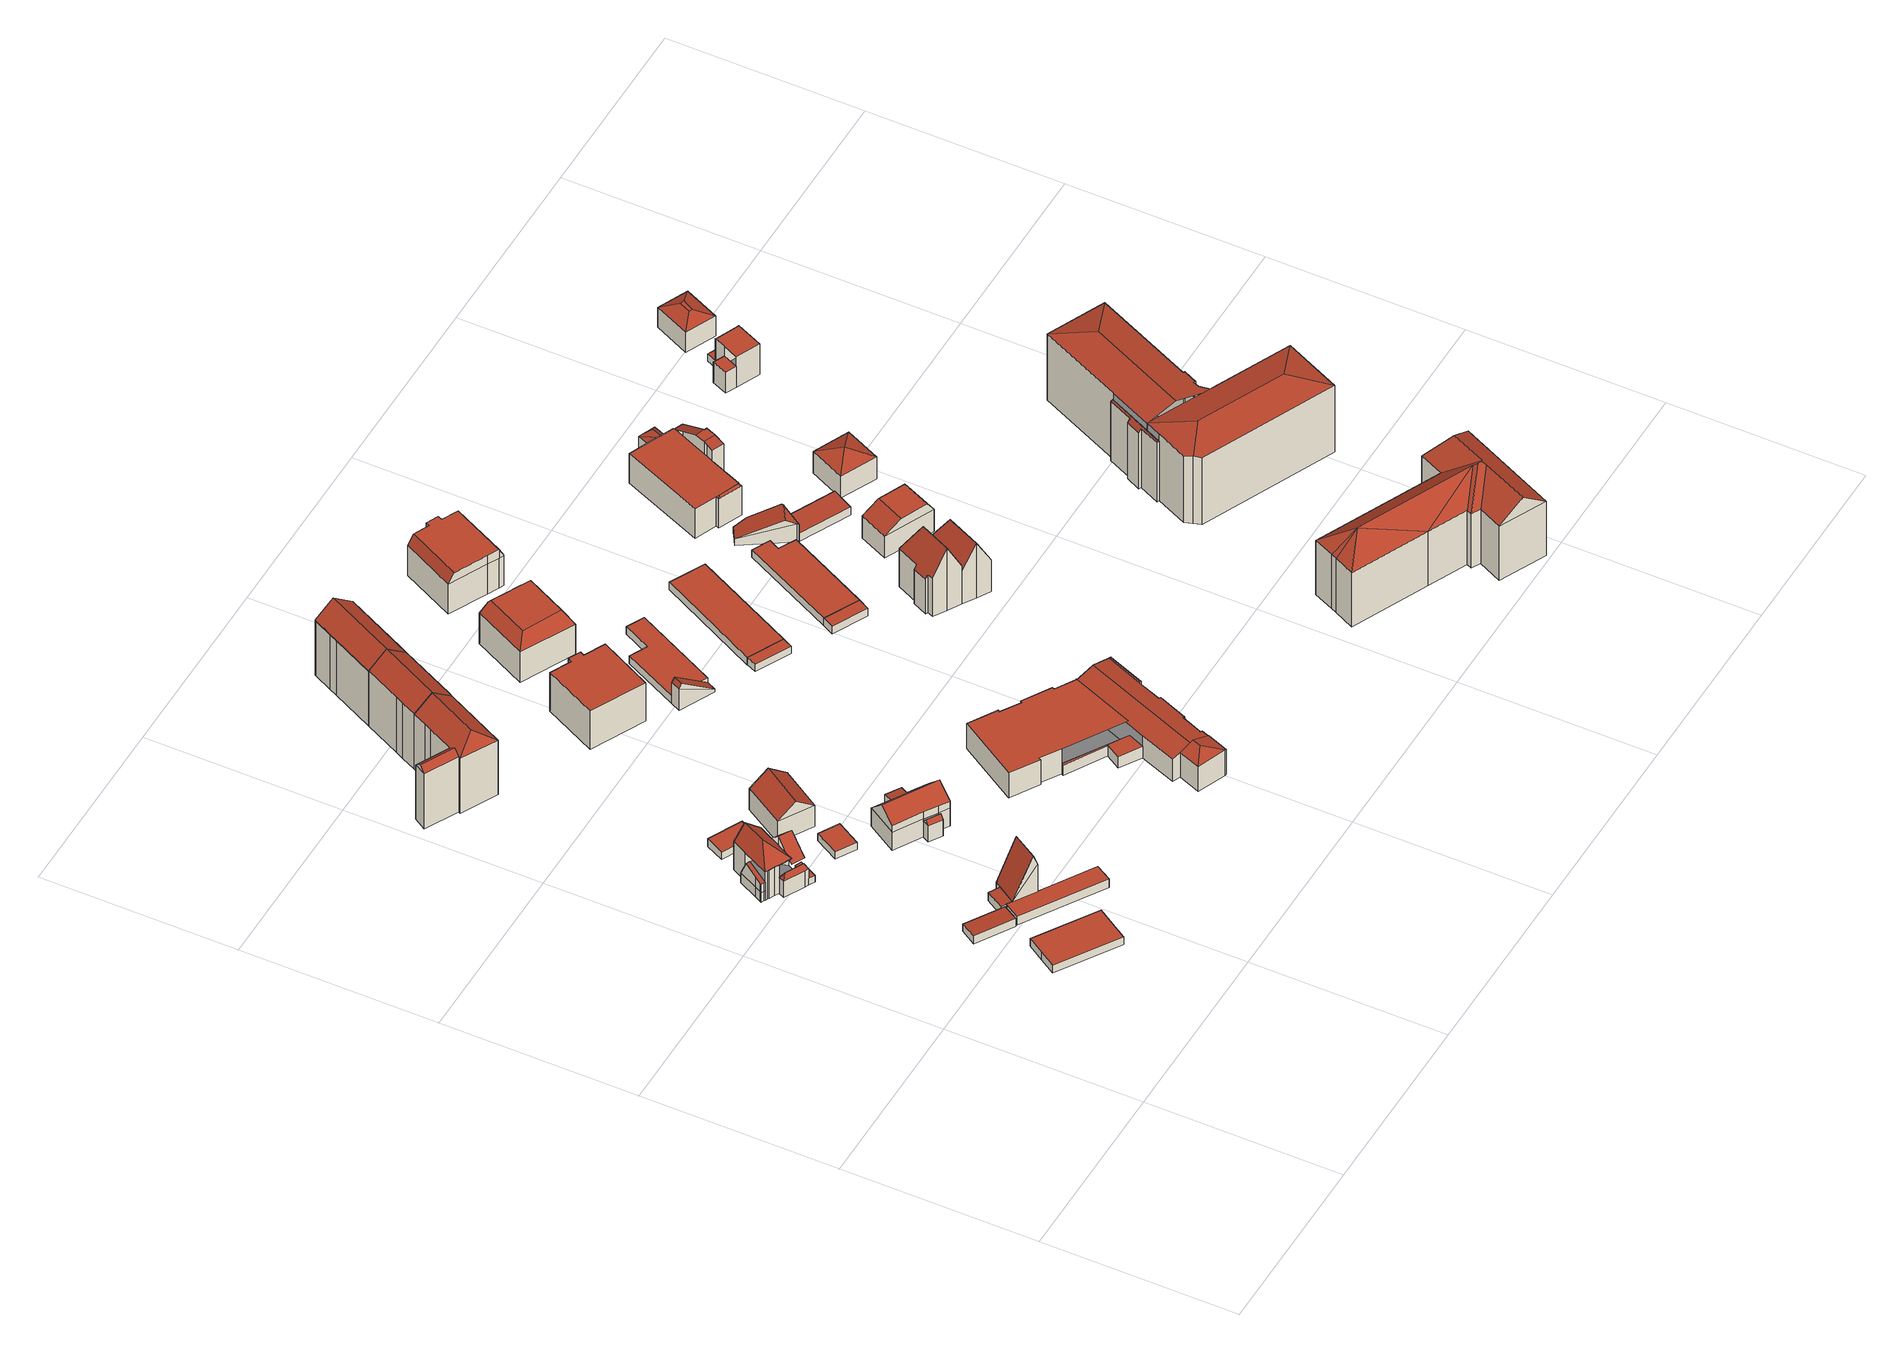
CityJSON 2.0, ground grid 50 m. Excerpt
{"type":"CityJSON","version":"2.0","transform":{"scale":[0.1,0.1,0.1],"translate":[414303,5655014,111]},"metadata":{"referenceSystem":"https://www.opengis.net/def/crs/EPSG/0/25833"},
"CityObjects":{
"building1":{"type":"Building","attributes":{"Dachtyp_tdc":"tdcPolyFlatRoof","Gemeindeschluessel":14612000,"Dachneigung":0,"QualitaetDacherkennung":93,"Geometrietyp2DReferenz":"3000","measuredHeight":2.29,"function":"31001_2463","roofType":"1000"},"geometry":[{"type":"Solid","lod":"2","boundaries":[[[[0,1,2,3]],[[1,4,5,2]],[[4,6,7,5]],[[6,8,9,7]],[[8,10,11,9]],[[10,0,3,11]],[[10,8,6,4,1,0]],[[3,2,5,7,9,11]]]],"semantics":{"surfaces":[{"type":"WallSurface"},{"type":"RoofSurface"},{"type":"GroundSurface"}],"values":[[0,0,0,0,0,0,1,2]]}}]},
"building2":{"type":"Building","attributes":{"Dachtyp_tdc":"tdcPolyFlatRoof","Gemeindeschluessel":14612000,"Dachneigung":3.4,"QualitaetDacherkennung":68,"Geometrietyp2DReferenz":"3000","measuredHeight":2.48,"function":"31001_9998","roofType":"2100"},"geometry":[{"type":"Solid","lod":"2","boundaries":[[[[12,13,14,15]],[[13,16,17,14]],[[16,18,19,17]],[[18,12,15,19]],[[18,16,13,12]],[[15,14,17,19]]]],"semantics":{"surfaces":[{"type":"WallSurface"},{"type":"RoofSurface"},{"type":"GroundSurface"}],"values":[[0,0,0,0,1,2]]}}]},
"building3":{"type":"Building","attributes":{"Gemeindeschluessel":14612000,"Geometrietyp2DReferenz":"3000","function":"31001_9998","roofType":"9999"},"children":["building3-1","building3-2","building3-3","building3-4","building3-5"]},
"building3-1":{"type":"BuildingPart","attributes":{"Dachtyp_tdc":"tdcGableRoof","Dachneigung":18.71,"QualitaetDacherkennung":13,"Geometrietyp2DReferenz":"3000","measuredHeight":7.44,"roofType":"3100"},"parents":["building3"],"geometry":[{"type":"MultiSurface","lod":"2","boundaries":[[[20,21,22,23]],[[21,24,25,22]],[[24,26,27,25]],[[26,28,29,27]],[[28,30,31,29]],[[30,32,33,31]],[[34,35,36,37,38,39,40]],[[32,30,40,39]],[[20,38,37,21]],[[21,37,36,24]],[[24,36,35,26]],[[26,35,34,28]],[[28,34,40,30]],[[33,23,22,25,27,29,31]]],"semantics":{"surfaces":[{"type":"WallSurface"},{"type":"RoofSurface"},{"type":"GroundSurface"}],"values":[0,0,0,0,0,0,1,1,0,0,0,0,0,2]}}]},
"building3-2":{"type":"BuildingPart","attributes":{"Dachtyp_tdc":"tdcHipAndGableRoof","Dachneigung":43.01,"QualitaetDacherkennung":40,"Geometrietyp2DReferenz":"3000","measuredHeight":12.91,"roofType":"5000"},"parents":["building3"],"geometry":[{"type":"MultiSurface","lod":"2","boundaries":[[[41,42,43,44]],[[45,46,47,48]],[[48,47,49,50]],[[50,49,51,52]],[[53,54,55,56,57,58,23,33,59,60]],[[45,48,56,55,61]],[[48,50,57,56]],[[50,52,58,57]],[[52,62,38,20,23,58]],[[63,41,59,33,32]],[[41,44,60,59]],[[44,64,53,60]],[[65,66,67,51,49,47,46]],[[65,68,69,70,43,42,66]],[[63,67,66,42,41]],[[52,51,67,62]],[[62,67,63]],[[44,43,70,64]],[[71,65,46,45]]],"semantics":{"surfaces":[{"type":"WallSurface"},{"type":"GroundSurface"},{"type":"RoofSurface"}],"values":[0,0,0,0,1,0,0,0,0,0,0,0,2,2,2,0,0,0,0]}}]},
"building3-3":{"type":"BuildingPart","attributes":{"Dachtyp_tdc":"tdcPolyFlatRoof","Dachneigung":0,"QualitaetDacherkennung":49,"Geometrietyp2DReferenz":"3000","measuredHeight":2.03,"roofType":"1000"},"parents":["building3"],"geometry":[{"type":"MultiSurface","lod":"2","boundaries":[[[72,73,74,75]],[[73,76,77,74]],[[78,72,75,79]],[[78,80,76,73,72]],[[75,74,77,81,79]]],"semantics":{"surfaces":[{"type":"WallSurface"},{"type":"RoofSurface"},{"type":"GroundSurface"}],"values":[0,0,0,1,2]}}]},
"building3-4":{"type":"BuildingPart","attributes":{"Dachtyp_tdc":"tdcFreeFormRoof","Dachneigung":43.73,"QualitaetDacherkennung":19,"Geometrietyp2DReferenz":"3000","measuredHeight":11.72,"roofType":"5000"},"parents":["building3"],"geometry":[{"type":"MultiSurface","lod":"2","boundaries":[[[70,82,83,53,64]],[[82,84,85,83]],[[86,84,82,70,87]],[[88,86,87,68,89,90]],[[88,84,86]],[[53,83,85,79,81,54]]],"semantics":{"surfaces":[{"type":"WallSurface"},{"type":"RoofSurface"},{"type":"GroundSurface"}],"values":[0,0,1,1,0,2]}}]},
"building3-5":{"type":"BuildingPart","attributes":{"Dachtyp_tdc":"tdcFreeFormRoof","Dachneigung":61.54,"QualitaetDacherkennung":23,"Geometrietyp2DReferenz":"3000","measuredHeight":6.43,"roofType":"5000"},"parents":["building3"],"geometry":[{"type":"MultiSurface","lod":"2","boundaries":[[[91,92,93,77,76]],[[92,94,95,93]],[[94,61,55,95]],[[96,61,94]],[[94,92,91,97,96]],[[91,98,97]],[[96,97,98,99,61]],[[77,93,95,55,54,81]]],"semantics":{"surfaces":[{"type":"WallSurface"},{"type":"RoofSurface"},{"type":"GroundSurface"}],"values":[0,0,0,1,1,1,1,2]}}]},
"building4":{"type":"Building","attributes":{"Dachtyp_tdc":"tdcPolyFlatRoof","Gemeindeschluessel":14612000,"Dachneigung":4.29,"QualitaetDacherkennung":79,"Geometrietyp2DReferenz":"3000","measuredHeight":2.7,"function":"31001_9998","roofType":"2100"},"geometry":[{"type":"Solid","lod":"2","boundaries":[[[[100,101,102,103]],[[101,104,105,102]],[[104,106,107,105]],[[106,108,109,107]],[[108,100,103,109]],[[108,106,104,101,100]],[[103,102,105,107,109]]]],"semantics":{"surfaces":[{"type":"WallSurface"},{"type":"RoofSurface"},{"type":"GroundSurface"}],"values":[[0,0,0,0,0,1,2]]}}]},
"building5":{"type":"Building","attributes":{"Dachtyp_tdc":"tdcFreeFormRoof","Gemeindeschluessel":14612000,"Dachneigung":66.07,"QualitaetDacherkennung":4,"Geometrietyp2DReferenz":"3000","measuredHeight":14.35,"function":"31001_9998","roofType":"5000"},"geometry":[{"type":"Solid","lod":"2","boundaries":[[[[110,111,109,112]],[[111,113,114,109]],[[113,115,116,114]],[[115,110,112,116]],[[110,115,117,118]],[[118,117,113,111]],[[115,113,117]],[[111,110,118]],[[112,109,114,116]]]],"semantics":{"surfaces":[{"type":"WallSurface"},{"type":"RoofSurface"},{"type":"GroundSurface"}],"values":[[0,0,0,0,1,1,0,0,2]]}}]},
"building6":{"type":"Building","attributes":{"Dachtyp_tdc":"tdcPolyFlatRoof","Gemeindeschluessel":14612000,"Dachneigung":2.66,"QualitaetDacherkennung":72,"Geometrietyp2DReferenz":"3000","measuredHeight":2.58,"function":"31001_2463","roofType":"2100"},"geometry":[{"type":"Solid","lod":"2","boundaries":[[[[119,120,121,122,123,124,125]],[[126,127,128,129,130,131,132]],[[125,124,127,126]],[[124,123,128,127]],[[123,122,129,128]],[[122,121,130,129]],[[121,120,131,130]],[[120,119,132,131]],[[119,125,126,132]]]],"semantics":{"surfaces":[{"type":"RoofSurface"},{"type":"GroundSurface"},{"type":"WallSurface"}],"values":[[0,1,2,2,2,2,2,2,2]]}}]},
"building7":{"type":"Building","attributes":{"Dachtyp_tdc":"tdcPolyFlatRoof","Gemeindeschluessel":14612000,"Dachneigung":2.69,"QualitaetDacherkennung":58,"Geometrietyp2DReferenz":"3000","measuredHeight":2.43,"function":"31001_9998","roofType":"2100"},"geometry":[{"type":"Solid","lod":"2","boundaries":[[[[133,134,135,136]],[[134,137,138,135]],[[137,139,140,138]],[[139,133,136,140]],[[139,137,134,133]],[[136,135,138,140]]]],"semantics":{"surfaces":[{"type":"WallSurface"},{"type":"RoofSurface"},{"type":"GroundSurface"}],"values":[[0,0,0,0,1,2]]}}]},
"building8":{"type":"Building","attributes":{"Dachtyp_tdc":"tdcPolyFlatRoof","Gemeindeschluessel":14612000,"Dachneigung":0,"QualitaetDacherkennung":80,"Geometrietyp2DReferenz":"3000","measuredHeight":2.23,"function":"31001_9998","roofType":"1000"},"geometry":[{"type":"Solid","lod":"2","boundaries":[[[[141,142,143,144]],[[142,145,146,143]],[[145,147,148,146]],[[147,141,144,148]],[[147,145,142,141]],[[144,143,146,148]]]],"semantics":{"surfaces":[{"type":"WallSurface"},{"type":"RoofSurface"},{"type":"GroundSurface"}],"values":[[0,0,0,0,1,2]]}}]},
"building9":{"type":"Building","attributes":{"Gemeindeschluessel":14612000,"Geometrietyp2DReferenz":"3000","function":"31001_9998","roofType":"9999"},"children":["building9-1","building9-2"]},
"building9-1":{"type":"BuildingPart","attributes":{"Dachtyp_tdc":"tdcGableRoof","Dachneigung":39.53,"QualitaetDacherkennung":76,"Geometrietyp2DReferenz":"3000","measuredHeight":18.43,"roofType":"3100"},"parents":["building9"],"geometry":[{"type":"MultiSurface","lod":"2","boundaries":[[[149,150,151,152]],[[153,154,155,156,157]],[[154,149,152,155]],[[149,154,158]],[[150,149,158,159,160]],[[154,153,159,158]],[[152,151,156,155]]],"semantics":{"surfaces":[{"type":"WallSurface"},{"type":"RoofSurface"},{"type":"GroundSurface"}],"values":[0,0,0,0,1,1,2]}}]},
"building9-2":{"type":"BuildingPart","attributes":{"Dachtyp_tdc":"tdcHipAndGableRoof","Dachneigung":37.71,"QualitaetDacherkennung":67,"Geometrietyp2DReferenz":"3000","measuredHeight":20.84,"roofType":"5000"},"parents":["building9"],"geometry":[{"type":"MultiSurface","lod":"2","boundaries":[[[161,151,150]],[[161,162,163,151]],[[162,164,165,163]],[[164,166,167,165]],[[166,168,169,167]],[[168,170,171,169]],[[170,172,173,171]],[[172,174,175,173]],[[174,157,156,175]],[[174,172,176]],[[172,170,168,176]],[[168,166,164,162,161,160,177,157,174,176]],[[151,163,165,167,169,171,173,175,156]]],"semantics":{"surfaces":[{"type":"WallSurface"},{"type":"RoofSurface"},{"type":"GroundSurface"}],"values":[0,0,0,0,0,0,0,0,0,1,1,1,2]}}]},
"building10":{"type":"Building","attributes":{"Dachtyp_tdc":"tdcGableRoof","Gemeindeschluessel":14612000,"Dachneigung":37.45,"QualitaetDacherkennung":79,"Geometrietyp2DReferenz":"3000","measuredHeight":10.29,"function":"31001_9998","roofType":"3100"},"geometry":[{"type":"Solid","lod":"2","boundaries":[[[[178,179,180,181]],[[179,182,183,180]],[[182,184,185,183]],[[184,178,181,185]],[[182,179,186]],[[178,184,187]],[[179,178,187,186]],[[184,182,186,187]],[[181,180,183,185]]]],"semantics":{"surfaces":[{"type":"WallSurface"},{"type":"RoofSurface"},{"type":"GroundSurface"}],"values":[[0,0,0,0,0,0,1,1,2]]}}]},
"building11":{"type":"Building","attributes":{"Gemeindeschluessel":14612000,"Geometrietyp2DReferenz":"3000","function":"31001_9998","roofType":"9999"},"children":["building11-1","building11-2","building11-3"]},
"building11-1":{"type":"BuildingPart","attributes":{"Dachtyp_tdc":"tdcPolyFlatRoof","Dachneigung":8.07,"QualitaetDacherkennung":60,"Geometrietyp2DReferenz":"3000","measuredHeight":5.06,"roofType":"2100"},"parents":["building11"],"geometry":[{"type":"MultiSurface","lod":"2","boundaries":[[[188,189,190,191]],[[192,193,194,195]],[[193,188,191,194]],[[193,192,189,188]],[[191,190,195,194]]],"semantics":{"surfaces":[{"type":"WallSurface"},{"type":"RoofSurface"},{"type":"GroundSurface"}],"values":[0,0,0,1,2]}}]},
"building11-2":{"type":"BuildingPart","attributes":{"Dachtyp_tdc":"tdcFreeFormRoof","Dachneigung":51.43,"QualitaetDacherkennung":11,"Geometrietyp2DReferenz":"3000","measuredHeight":6.06,"roofType":"5000"},"parents":["building11"],"geometry":[{"type":"MultiSurface","lod":"2","boundaries":[[[196,197,198,199]],[[200,201,202,203]],[[201,196,199,202]],[[200,197,204,205]],[[204,196,201,205]],[[196,204,197]],[[200,205,201]],[[199,198,203,202]]],"semantics":{"surfaces":[{"type":"WallSurface"},{"type":"RoofSurface"},{"type":"GroundSurface"}],"values":[0,0,0,1,1,0,0,2]}}]},
"building11-3":{"type":"BuildingPart","attributes":{"Dachtyp_tdc":"tdcGableRoof","Dachneigung":46.29,"QualitaetDacherkennung":70,"Geometrietyp2DReferenz":"3000","measuredHeight":10.39,"roofType":"3100"},"parents":["building11"],"geometry":[{"type":"MultiSurface","lod":"2","boundaries":[[[206,207,190,189]],[[207,208,209,190]],[[208,210,211,209]],[[210,212,203,211]],[[212,200,203]],[[213,214,215,198,197]],[[214,216,217,215]],[[216,218,219,217]],[[218,220,192,195,219]],[[220,221,216,222,223,208,207,206]],[[224,225,226,223,222,227]],[[213,224,227,214]],[[214,227,222,216]],[[208,223,226,210]],[[210,226,225,212]],[[212,225,224,213]],[[216,221,218]],[[190,209,211,203,198,215,217,219,195]]],"semantics":{"surfaces":[{"type":"WallSurface"},{"type":"RoofSurface"},{"type":"GroundSurface"}],"values":[0,0,0,0,0,0,0,0,0,1,1,0,0,0,0,0,0,2]}}]},
"building12":{"type":"Building","attributes":{"Dachtyp_tdc":"tdcFreeFormRoof","Gemeindeschluessel":14612000,"Dachneigung":37.66,"QualitaetDacherkennung":87,"Geometrietyp2DReferenz":"3000","measuredHeight":20.84,"function":"31001_9998","roofType":"5000"},"geometry":[{"type":"Solid","lod":"2","boundaries":[[[[228,229,230,167]],[[229,231,232,230]],[[231,233,234,232]],[[233,235,236,234]],[[235,237,238,236]],[[237,170,171,238]],[[170,228,167,171]],[[168,239,233,231,229,228]],[[237,235,239,168,170]],[[235,233,239]],[[228,170,168]],[[167,230,232,234,236,238,171]]]],"semantics":{"surfaces":[{"type":"WallSurface"},{"type":"RoofSurface"},{"type":"GroundSurface"}],"values":[[0,0,0,0,0,0,0,1,1,0,0,2]]}}]},
"building13":{"type":"Building","attributes":{"Dachtyp_tdc":"tdcFreeFormRoof","Gemeindeschluessel":14612000,"Dachneigung":37.91,"QualitaetDacherkennung":89,"Geometrietyp2DReferenz":"3000","measuredHeight":20.82,"function":"31001_9998","roofType":"5000"},"geometry":[{"type":"Solid","lod":"2","boundaries":[[[[240,241,242,243]],[[241,244,245,242]],[[244,246,247,245]],[[246,248,249,247]],[[248,250,251,249]],[[250,235,236,251]],[[235,252,234,236]],[[252,240,243,234]],[[253,254,255,256,233,239,257]],[[248,257,239,235,250]],[[235,239,233,252]],[[252,233,256,240]],[[240,256,255,241]],[[241,255,254,244]],[[244,254,253,246]],[[246,253,257,248]],[[243,242,245,247,249,251,236,234]]]],"semantics":{"surfaces":[{"type":"WallSurface"},{"type":"RoofSurface"},{"type":"GroundSurface"}],"values":[[0,0,0,0,0,0,0,0,1,1,0,0,0,0,0,0,2]]}}]},
"building14":{"type":"Building","attributes":{"Dachtyp_tdc":"tdcPolyFlatRoof","Gemeindeschluessel":14612000,"Dachneigung":0,"QualitaetDacherkennung":49,"Geometrietyp2DReferenz":"3000","measuredHeight":11.95,"function":"31001_9998","roofType":"1000"},"geometry":[{"type":"Solid","lod":"2","boundaries":[[[[258,259,260,261]],[[259,262,263,260]],[[262,264,265,263]],[[264,266,267,265]],[[266,268,269,267]],[[268,270,271,269]],[[270,272,273,271]],[[272,258,261,273]],[[272,270,268,266,264,262,259,258]],[[261,260,263,265,267,269,271,273]]]],"semantics":{"surfaces":[{"type":"WallSurface"},{"type":"RoofSurface"},{"type":"GroundSurface"}],"values":[[0,0,0,0,0,0,0,0,1,2]]}}]},
"building15":{"type":"Building","attributes":{"Gemeindeschluessel":14612000,"Geometrietyp2DReferenz":"3000","function":"31001_9998","roofType":"9999"},"children":["building15-1","building15-2","building15-3","building15-4","building15-5","building15-6"]},
"building15-1":{"type":"BuildingPart","attributes":{"Dachtyp_tdc":"tdcGableRoof","Dachneigung":16.54,"QualitaetDacherkennung":16,"Geometrietyp2DReferenz":"3000","measuredHeight":8.35,"roofType":"3100"},"parents":["building15"],"geometry":[{"type":"MultiSurface","lod":"2","boundaries":[[[274,275,276,277]],[[275,278,279,276]],[[278,280,281,279]],[[280,282,283,281]],[[284,285,286,287]],[[285,288,289,286]],[[288,290,291,289]],[[290,292,293,291]],[[292,294,295,293]],[[294,296,297,295]],[[296,298,299,297]],[[300,301,302,303]],[[301,304,305,306,302]],[[307,308,298,296,294,292,290,288,285,284,282,280]],[[280,278,275,274,309,310,304,301,300,307]],[[306,311,312,277,276,279,281,283,287,286,289,291,293,295,297,299,313,314,303,302]]],"semantics":{"surfaces":[{"type":"WallSurface"},{"type":"RoofSurface"},{"type":"GroundSurface"}],"values":[0,0,0,0,0,0,0,0,0,0,0,0,0,1,1,2]}}]},
"building15-2":{"type":"BuildingPart","attributes":{"Dachtyp_tdc":"tdcPolyFlatRoof","Dachneigung":0,"QualitaetDacherkennung":55,"Geometrietyp2DReferenz":"3000","measuredHeight":3.45,"roofType":"1000"},"parents":["building15"],"geometry":[{"type":"MultiSurface","lod":"2","boundaries":[[[305,315,316,306]],[[315,317,318,319,316]],[[317,315,305,320]],[[311,306,316,319]]],"semantics":{"surfaces":[{"type":"WallSurface"},{"type":"RoofSurface"},{"type":"GroundSurface"}],"values":[0,0,1,2]}}]},
"building15-3":{"type":"BuildingPart","attributes":{"Dachtyp_tdc":"tdcPolyFlatRoof","Dachneigung":0,"QualitaetDacherkennung":15,"Geometrietyp2DReferenz":"3000","measuredHeight":7.7,"roofType":"1000"},"parents":["building15"],"geometry":[{"type":"MultiSurface","lod":"2","boundaries":[[[321,322,323,324]],[[322,325,326,323]],[[325,327,328,326]],[[327,329,330,328]],[[329,331,332,330]],[[331,333,334,332]],[[333,335,336,334]],[[335,337,276,336]],[[337,338,274,277,276]],[[339,340,341,342,343]],[[340,344,345,341]],[[344,321,324,345]],[[344,340,339,346,338,337,335,333,331,329,327,325,322,321]],[[324,323,326,328,330,332,334,336,276,277,312,342,341,345]]],"semantics":{"surfaces":[{"type":"WallSurface"},{"type":"RoofSurface"},{"type":"GroundSurface"}],"values":[0,0,0,0,0,0,0,0,0,0,0,0,1,2]}}]},
"building15-4":{"type":"BuildingPart","attributes":{"Dachtyp_tdc":"tdcHipAndGableRoof","Dachneigung":18.66,"QualitaetDacherkennung":69,"Geometrietyp2DReferenz":"3000","measuredHeight":9.14,"roofType":"5000"},"parents":["building15"],"geometry":[{"type":"MultiSurface","lod":"2","boundaries":[[[347,348,349,299,298]],[[348,350,351,349]],[[350,352,353,351]],[[352,354,300,303,353]],[[352,350,355]],[[350,348,347,356,355]],[[356,354,352,355]],[[299,349,351,353,303,314,313]]],"semantics":{"surfaces":[{"type":"WallSurface"},{"type":"RoofSurface"},{"type":"GroundSurface"}],"values":[0,0,0,0,1,1,1,2]}}]},
"building15-5":{"type":"BuildingPart","attributes":{"Dachtyp_tdc":"tdcPolyFlatRoof","Dachneigung":0,"QualitaetDacherkennung":0,"Geometrietyp2DReferenz":"3000","measuredHeight":3.06,"roofType":"9999"},"parents":["building15"],"geometry":[{"type":"MultiSurface","lod":"2","boundaries":[[[343,357,318,358,359]],[[318,357,360,319]],[[357,343,342,360]],[[312,311,319,360,342]],[[311,312,359,358]],[[319,311,358,318]],[[312,342,343,359]]],"semantics":{"surfaces":[{"type":"RoofSurface"},{"type":"WallSurface"},{"type":"GroundSurface"},{"type":"ClosureSurface","isClosure":"1","QuelleClosure":"LoD1Solid"}],"values":[0,1,1,2,3,3,3]}}]},
"building15-6":{"type":"BuildingPart","attributes":{"Dachtyp_tdc":"tdcFreeFormRoof","Dachneigung":43.61,"QualitaetDacherkennung":46,"Geometrietyp2DReferenz":"3000","measuredHeight":7.8,"roofType":"5000"},"parents":["building15"],"geometry":[{"type":"MultiSurface","lod":"2","boundaries":[[[361,362,283,282]],[[361,363,364,362]],[[363,284,287,364]],[[365,284,363]],[[366,365,363,361]],[[366,361,282]],[[365,366,282,284]],[[283,362,364,287]]],"semantics":{"surfaces":[{"type":"WallSurface"},{"type":"RoofSurface"},{"type":"GroundSurface"}],"values":[0,0,0,1,1,1,1,2]}}]},
"building16":{"type":"Building","attributes":{"Dachtyp_tdc":"tdcGableRoof","Gemeindeschluessel":14612000,"Dachneigung":37.12,"QualitaetDacherkennung":3,"Geometrietyp2DReferenz":"3000","measuredHeight":7.75,"function":"31001_2463","roofType":"3100"},"geometry":[{"type":"Solid","lod":"2","boundaries":[[[[367,368,369,370]],[[368,371,372,369]],[[371,373,374,372]],[[373,367,370,374]],[[371,368,375]],[[367,373,376]],[[368,367,376,375]],[[373,371,375,376]],[[370,369,372,374]]]],"semantics":{"surfaces":[{"type":"WallSurface"},{"type":"RoofSurface"},{"type":"GroundSurface"}],"values":[[0,0,0,0,0,0,1,1,2]]}}]},
"building17":{"type":"Building","attributes":{"Dachtyp_tdc":"tdcFreeFormRoof","Gemeindeschluessel":14612000,"Dachneigung":0.016,"QualitaetDacherkennung":57,"Geometrietyp2DReferenz":"3000","measuredHeight":11.94,"function":"31001_9998","roofType":"5000"},"geometry":[{"type":"Solid","lod":"2","boundaries":[[[[377,378,379,380]],[[378,381,382,379]],[[381,383,384,382]],[[383,385,386,384]],[[385,387,388,386]],[[387,389,390,388]],[[389,391,392,390]],[[391,377,380,392]],[[387,393,394,395,389]],[[389,395,396,391]],[[397,398,377,391,396]],[[394,393,385,383,381,378,398,397]],[[395,394,397,396]],[[378,377,398]],[[387,385,393]],[[380,379,382,384,386,388,390,392]]]],"semantics":{"surfaces":[{"type":"WallSurface"},{"type":"RoofSurface"},{"type":"GroundSurface"}],"values":[[0,0,0,0,0,0,0,0,1,1,1,1,1,0,0,2]]}}]},
"building18":{"type":"Building","attributes":{"Dachtyp_tdc":"tdcPolyFlatRoof","Gemeindeschluessel":14612000,"Dachneigung":0,"QualitaetDacherkennung":87,"Geometrietyp2DReferenz":"3000","measuredHeight":2.3,"function":"31001_2463","roofType":"1000"},"geometry":[{"type":"Solid","lod":"2","boundaries":[[[[399,400,374,370]],[[400,401,402,374]],[[401,403,404,402]],[[403,405,406,404]],[[405,407,408,406]],[[407,399,370,408]],[[407,405,403,401,400,399]],[[370,374,402,404,406,408]]]],"semantics":{"surfaces":[{"type":"WallSurface"},{"type":"RoofSurface"},{"type":"GroundSurface"}],"values":[[0,0,0,0,0,0,1,2]]}}]},
"building19":{"type":"Building","attributes":{"Dachtyp_tdc":"tdcPolyFlatRoof","Gemeindeschluessel":14612000,"Dachneigung":0,"QualitaetDacherkennung":67,"Geometrietyp2DReferenz":"3000","measuredHeight":2.23,"function":"31001_2463","roofType":"1000"},"geometry":[{"type":"Solid","lod":"2","boundaries":[[[[409,410,411,412]],[[410,413,414,411]],[[413,415,416,414]],[[415,409,412,416]],[[415,413,410,409]],[[412,411,414,416]]]],"semantics":{"surfaces":[{"type":"WallSurface"},{"type":"RoofSurface"},{"type":"GroundSurface"}],"values":[[0,0,0,0,1,2]]}}]},
"building20":{"type":"Building","attributes":{"Dachtyp_tdc":"tdcPolyFlatRoof","Gemeindeschluessel":14612000,"Dachneigung":0,"QualitaetDacherkennung":92,"Geometrietyp2DReferenz":"3000","measuredHeight":2.29,"function":"31001_2463","roofType":"1000"},"geometry":[{"type":"Solid","lod":"2","boundaries":[[[[409,415,417,418]],[[415,419,420,417]],[[419,421,422,420]],[[421,409,418,422]],[[421,419,415,409]],[[418,417,420,422]]]],"semantics":{"surfaces":[{"type":"WallSurface"},{"type":"RoofSurface"},{"type":"GroundSurface"}],"values":[[0,0,0,0,1,2]]}}]},
"building21":{"type":"Building","attributes":{"Dachtyp_tdc":"tdcFreeFormRoof","Gemeindeschluessel":14612000,"Dachneigung":0.051,"QualitaetDacherkennung":61,"Geometrietyp2DReferenz":"3000","measuredHeight":11.94,"function":"31001_9998","roofType":"5000"},"geometry":[{"type":"Solid","lod":"2","boundaries":[[[[423,424,425,426]],[[424,427,428,425]],[[427,429,430,428]],[[429,431,432,430]],[[431,433,434,432]],[[433,435,436,434]],[[435,437,438,436]],[[437,439,440,438]],[[441,423,426,442]],[[443,435,433,444]],[[445,446,447,448]],[[449,450,451,452,443,444,453,448,447]],[[429,448,453,431]],[[431,453,444,433]],[[435,443,452,437]],[[437,452,451,439]],[[439,451,450,454]],[[454,450,449,441]],[[441,449,447,423]],[[427,445,448,429]],[[423,447,446,424]],[[424,446,445,427]],[[426,425,428,430,432,434,436,438,440,455,442]],[[439,454,455,440]],[[454,441,442,455]]]],"semantics":{"surfaces":[{"type":"WallSurface"},{"type":"RoofSurface"},{"type":"GroundSurface"}],"values":[[0,0,0,0,0,0,0,0,0,1,1,1,0,0,0,0,0,0,0,0,0,0,2,0,0]]}}]},
"building22":{"type":"Building","attributes":{"Dachtyp_tdc":"tdcPolyFlatRoof","Gemeindeschluessel":14612000,"Dachneigung":0,"QualitaetDacherkennung":71,"Geometrietyp2DReferenz":"3000","measuredHeight":2.33,"function":"31001_2463","roofType":"1000"},"geometry":[{"type":"Solid","lod":"2","boundaries":[[[[456,457,458,459]],[[457,460,461,458]],[[460,462,463,461]],[[462,456,459,463]],[[462,460,457,456]],[[459,458,461,463]]]],"semantics":{"surfaces":[{"type":"WallSurface"},{"type":"RoofSurface"},{"type":"GroundSurface"}],"values":[[0,0,0,0,1,2]]}}]},
"building23":{"type":"Building","attributes":{"Dachtyp_tdc":"tdcPolyFlatRoof","Gemeindeschluessel":14612000,"Dachneigung":0,"QualitaetDacherkennung":80,"Geometrietyp2DReferenz":"3000","measuredHeight":2.26,"function":"31001_2463","roofType":"1000"},"geometry":[{"type":"Solid","lod":"2","boundaries":[[[[462,464,465,466]],[[464,467,468,465]],[[467,469,470,468]],[[469,471,472,470]],[[471,456,473,472]],[[456,462,466,473]],[[456,471,469,467,464,462]],[[466,465,468,470,472,473]]]],"semantics":{"surfaces":[{"type":"WallSurface"},{"type":"RoofSurface"},{"type":"GroundSurface"}],"values":[[0,0,0,0,0,0,1,2]]}}]},
"building24":{"type":"Building","attributes":{"Dachtyp_tdc":"tdcFreeFormRoof","Gemeindeschluessel":14612000,"Dachneigung":62.93,"QualitaetDacherkennung":6,"Geometrietyp2DReferenz":"3000","measuredHeight":19.15,"function":"31001_9998","roofType":"5000"},"geometry":[{"type":"Solid","lod":"2","boundaries":[[[[474,475,476,477]],[[475,478,479,476]],[[478,480,481,479]],[[480,482,483,481]],[[475,474,484]],[[474,485,486,487,488,482,480,484]],[[480,478,475,484]],[[483,489,490,491,492,477,476,479,481]],[[482,488,489,483]],[[488,487,490,489]],[[487,486,491,490]],[[486,485,492,491]],[[485,474,477,492]]]],"semantics":{"surfaces":[{"type":"WallSurface"},{"type":"RoofSurface"},{"type":"GroundSurface"}],"values":[[0,0,0,0,1,1,1,2,0,0,0,0,0]]}}]},
"building25":{"type":"Building","attributes":{"Dachtyp_tdc":"tdcFreeFormRoof","Gemeindeschluessel":14612000,"Dachneigung":61.92,"QualitaetDacherkennung":4,"Geometrietyp2DReferenz":"3000","measuredHeight":16.8,"function":"31001_9998","roofType":"5000"},"geometry":[{"type":"Solid","lod":"2","boundaries":[[[[493,494,495,496]],[[494,497,498,495]],[[497,499,500,498]],[[499,501,502,500]],[[501,503,504,502]],[[503,505,506,504]],[[505,507,508,506]],[[507,509,510,508]],[[509,493,496,510]],[[505,503,501,499,497,494,493,511]],[[493,509,511]],[[509,507,505,511]],[[496,495,498,500,502,504,506,508,510]]]],"semantics":{"surfaces":[{"type":"WallSurface"},{"type":"RoofSurface"},{"type":"GroundSurface"}],"values":[[0,0,0,0,0,0,0,0,0,1,1,1,2]]}}]},
"building26":{"type":"Building","attributes":{"Dachtyp_tdc":"tdcFreeFormRoof","Gemeindeschluessel":14612000,"Dachneigung":22.98,"QualitaetDacherkennung":4,"Geometrietyp2DReferenz":"3000","measuredHeight":6.83,"function":"31001_9998","roofType":"5000"},"geometry":[{"type":"Solid","lod":"2","boundaries":[[[[512,513,514,515]],[[513,516,517,514]],[[516,518,519,517]],[[518,520,521,519]],[[520,522,523,521]],[[522,524,525,523]],[[524,526,527,525]],[[526,512,515,527]],[[528,526,524,522,520,518,529]],[[513,512,528,529,516]],[[512,526,528]],[[518,516,529]],[[515,514,517,519,521,523,525,527]]]],"semantics":{"surfaces":[{"type":"WallSurface"},{"type":"RoofSurface"},{"type":"GroundSurface"}],"values":[[0,0,0,0,0,0,0,0,1,1,0,0,2]]}}]},
"building27":{"type":"Building","attributes":{"Dachtyp_tdc":"tdcCutGableRoof","Gemeindeschluessel":14612000,"Dachneigung":0.262,"QualitaetDacherkennung":32,"Geometrietyp2DReferenz":"3000","measuredHeight":9.57,"function":"31001_9998","roofType":"9999"},"geometry":[{"type":"Solid","lod":"2","boundaries":[[[[530,531,532,533]],[[531,534,535,532]],[[534,536,537,535]],[[536,530,533,537]],[[531,530,538,539]],[[534,531,539,540]],[[536,534,540,541]],[[530,536,541,538]],[[540,539,538,541]],[[533,532,535,537]]]],"semantics":{"surfaces":[{"type":"WallSurface"},{"type":"RoofSurface"},{"type":"GroundSurface"}],"values":[[0,0,0,0,1,0,1,0,1,2]]}}]},
"building28":{"type":"Building","attributes":{"Dachtyp_tdc":"tdcPolyFlatRoof","Gemeindeschluessel":14612000,"Dachneigung":4.77,"QualitaetDacherkennung":74,"Geometrietyp2DReferenz":"3000","measuredHeight":2.97,"function":"31001_9998","roofType":"2100"},"geometry":[{"type":"Solid","lod":"2","boundaries":[[[[542,543,544,545]],[[543,546,547,544]],[[546,548,549,547]],[[548,542,545,549]],[[548,546,543,542]],[[545,544,547,549]]]],"semantics":{"surfaces":[{"type":"WallSurface"},{"type":"RoofSurface"},{"type":"GroundSurface"}],"values":[[0,0,0,0,1,2]]}}]},
"building29":{"type":"Building","attributes":{"Gemeindeschluessel":14612000,"Geometrietyp2DReferenz":"3000","function":"31001_9998","roofType":"9999"},"children":["building29-1","building29-2","building29-3"]},
"building29-1":{"type":"BuildingPart","attributes":{"Dachtyp_tdc":"tdcFreeFormRoof","Dachneigung":47.18,"QualitaetDacherkennung":15,"Geometrietyp2DReferenz":"3000","measuredHeight":9.56,"roofType":"5000"},"parents":["building29"],"geometry":[{"type":"MultiSurface","lod":"2","boundaries":[[[550,551,552]],[[553,550,552,554]],[[553,554,555]],[[550,553,555,551]],[[556,557,558,559]],[[555,554,557,556]],[[554,552,558,557]],[[552,551,559,558]]],"semantics":{"surfaces":[{"type":"RoofSurface"},{"type":"GroundSurface"},{"type":"WallSurface"}],"values":[0,0,0,0,1,2,2,2]}}]},
"building29-2":{"type":"BuildingPart","attributes":{"Dachtyp_tdc":"tdcPolyFlatRoof","Dachneigung":0,"QualitaetDacherkennung":71,"Geometrietyp2DReferenz":"3000","measuredHeight":9.11,"roofType":"1000"},"parents":["building29"],"geometry":[{"type":"MultiSurface","lod":"2","boundaries":[[[560,561,562,563]],[[561,564,565,562]],[[564,566,567,568,565]],[[569,570,555,556,571]],[[572,573,574,559,551]],[[573,560,563,574]],[[573,572,570,569,575,576,577,566,564,561,560]],[[563,562,565,568,578,579,571,556,559,574]]],"semantics":{"surfaces":[{"type":"WallSurface"},{"type":"RoofSurface"},{"type":"GroundSurface"}],"values":[0,0,0,0,0,0,1,2]}}]},
"building29-3":{"type":"BuildingPart","attributes":{"Dachtyp_tdc":"tdcCutGableRoof","Dachneigung":28.32,"QualitaetDacherkennung":38,"Geometrietyp2DReferenz":"3000","measuredHeight":13.04,"roofType":"9999"},"parents":["building29"],"geometry":[{"type":"MultiSurface","lod":"2","boundaries":[[[580,581,569,571,582]],[[567,583,584,568]],[[583,585,586,584]],[[585,587,588,586]],[[587,589,590,588]],[[589,591,592,590]],[[591,593,594,592]],[[593,580,582,594]],[[591,589,587,585,583,567,577,595]],[[596,581,580,593]],[[595,596,593,591]],[[582,571,579,578,568,584,586,588,590,592,594]]],"semantics":{"surfaces":[{"type":"WallSurface"},{"type":"RoofSurface"},{"type":"GroundSurface"}],"values":[0,0,0,0,0,0,0,0,1,1,1,2]}}]},
"building30":{"type":"Building","attributes":{"Dachtyp_tdc":"tdcFreeFormRoof","Gemeindeschluessel":14612000,"Dachneigung":37.63,"QualitaetDacherkennung":8,"Geometrietyp2DReferenz":"3000","measuredHeight":22.3,"function":"31001_2000","roofType":"5000"},"geometry":[{"type":"Solid","lod":"2","boundaries":[[[[597,598,599,600]],[[601,602,603,604]],[[602,605,606,603]],[[605,607,608,606]],[[607,609,610,608]],[[609,611,612,610]],[[611,613,614,612]],[[613,615,616,614]],[[615,617,618,616]],[[617,597,600,618]],[[619,620,621,622,623,617,615]],[[613,619,615]],[[619,613,611]],[[620,619,611,609]],[[624,625,626,621,620,609,607]],[[605,624,607]],[[602,624,605]],[[624,602,601]],[[625,627,628]],[[624,627,625]],[[627,624,601]],[[626,625,628,629]],[[622,621,626,629,598]],[[623,622,598,597]],[[623,597,617]],[[600,599,630,631,632,604,603,606,608,610,612,614,616,618]],[[598,629,630,599]],[[629,628,631,630]],[[628,627,632,631]],[[627,601,604,632]]]],"semantics":{"surfaces":[{"type":"WallSurface"},{"type":"RoofSurface"},{"type":"GroundSurface"}],"values":[[0,0,0,0,0,0,0,0,0,0,1,1,1,1,1,1,1,1,1,1,1,1,1,1,0,2,0,0,0,0]]}}]},
"building31":{"type":"Building","attributes":{"Dachtyp_tdc":"tdcFreeFormRoof","Gemeindeschluessel":14612000,"Dachneigung":44.72,"QualitaetDacherkennung":16,"Geometrietyp2DReferenz":"3000","measuredHeight":5.66,"function":"31001_9998","roofType":"5000"},"geometry":[{"type":"Solid","lod":"2","boundaries":[[[[633,634,565,584]],[[634,635,636,565]],[[635,637,638,636]],[[637,639,640,638]],[[639,641,642,640]],[[641,633,584,642]],[[643,641,639]],[[639,644,643]],[[637,644,639]],[[635,644,637]],[[644,635,634]],[[644,634,633]],[[643,644,633,641]],[[584,565,636,638,640,642]]]],"semantics":{"surfaces":[{"type":"WallSurface"},{"type":"RoofSurface"},{"type":"GroundSurface"}],"values":[[0,0,0,0,0,0,1,1,1,1,1,1,1,2]]}}]},
"building32":{"type":"Building","attributes":{"Dachtyp_tdc":"tdcTentRoof","Gemeindeschluessel":14612000,"Dachneigung":24.91,"QualitaetDacherkennung":84,"Geometrietyp2DReferenz":"3000","measuredHeight":8.99,"function":"31001_9998","roofType":"3500"},"geometry":[{"type":"Solid","lod":"2","boundaries":[[[[645,646,647,648]],[[646,649,650,647]],[[649,651,652,650]],[[651,645,648,652]],[[646,645,653]],[[649,646,653]],[[651,649,653]],[[645,651,653]],[[648,647,650,652]]]],"semantics":{"surfaces":[{"type":"WallSurface"},{"type":"RoofSurface"},{"type":"GroundSurface"}],"values":[[0,0,0,0,1,1,1,1,2]]}}]},
"building33":{"type":"Building","attributes":{"Gemeindeschluessel":14612000,"Geometrietyp2DReferenz":"3000","function":"31001_2000","roofType":"9999"},"children":["building33-1","building33-2","building33-3"]},
"building33-1":{"type":"BuildingPart","attributes":{"Dachtyp_tdc":"tdcFreeFormRoof","Dachneigung":60.62,"QualitaetDacherkennung":19,"Geometrietyp2DReferenz":"3000","measuredHeight":18.82,"roofType":"5000"},"parents":["building33"],"geometry":[{"type":"MultiSurface","lod":"2","boundaries":[[[654,655,656,657]],[[655,658,659,656]],[[658,660,661,659]],[[660,662,663,661]],[[662,664,665,663]],[[666,667,668,669]],[[667,654,657,668]],[[664,662,670]],[[662,660,658,655,654,667,671,670]],[[667,666,671]],[[666,672,664,670,671]],[[657,656,659,661,663,665,673,669,668]]],"semantics":{"surfaces":[{"type":"WallSurface"},{"type":"RoofSurface"},{"type":"GroundSurface"}],"values":[0,0,0,0,0,0,0,1,1,1,1,2]}}]},
"building33-2":{"type":"BuildingPart","attributes":{"Dachtyp_tdc":"tdcFreeFormRoof","Dachneigung":15.25,"QualitaetDacherkennung":63,"Geometrietyp2DReferenz":"3000","measuredHeight":22.75,"roofType":"5000"},"parents":["building33"],"geometry":[{"type":"MultiSurface","lod":"2","boundaries":[[[674,675,676,677]],[[675,678,679,676]],[[678,680,681,679]],[[680,682,666,669,681]],[[683,684,685,686,673,672]],[[687,688,689,690,691]],[[688,674,677,689]],[[684,683,682,680,678,692]],[[674,688,693]],[[678,675,674,693,692]],[[688,687,694,695,696,684,692,693]],[[677,676,679,681,669,673,686,697,690,689]]],"semantics":{"surfaces":[{"type":"WallSurface"},{"type":"RoofSurface"},{"type":"GroundSurface"}],"values":[0,0,0,0,0,0,0,1,1,1,1,2]}}]},
"building33-3":{"type":"BuildingPart","attributes":{"Dachtyp_tdc":"tdcHipAndGableRoof","Dachneigung":15.1,"QualitaetDacherkennung":74,"Geometrietyp2DReferenz":"3000","measuredHeight":22.71,"roofType":"5000"},"parents":["building33"],"geometry":[{"type":"MultiSurface","lod":"2","boundaries":[[[698,699,700,701]],[[699,702,703,700]],[[702,691,690,703]],[[704,665,664]],[[704,705,706,665]],[[705,707,708,706]],[[707,709,710,708]],[[709,711,712,710]],[[711,698,701,712]],[[707,705,713]],[[705,704,714,685,696,715,713]],[[715,694,691,702,699,698,711,709,707,713]],[[701,700,703,690,697,686,673,665,706,708,710,712]]],"semantics":{"surfaces":[{"type":"WallSurface"},{"type":"RoofSurface"},{"type":"GroundSurface"}],"values":[0,0,0,0,0,0,0,0,0,1,1,1,2]}}]},
"building34":{"type":"Building","attributes":{"Gemeindeschluessel":14612000,"Geometrietyp2DReferenz":"3000","function":"31001_9998","roofType":"9999"},"children":["building34-1","building34-2"]},
"building34-1":{"type":"BuildingPart","attributes":{"Dachtyp_tdc":"tdcPolyFlatRoof","Dachneigung":0,"QualitaetDacherkennung":41,"Geometrietyp2DReferenz":"3000","measuredHeight":6.38,"roofType":"1000"},"parents":["building34"],"geometry":[{"type":"MultiSurface","lod":"2","boundaries":[[[716,717,718,719]],[[720,721,722,723]],[[721,716,719,722]],[[721,720,717,716]],[[719,718,723,722]]],"semantics":{"surfaces":[{"type":"WallSurface"},{"type":"RoofSurface"},{"type":"GroundSurface"}],"values":[0,0,0,1,2]}}]},
"building34-2":{"type":"BuildingPart","attributes":{"Dachtyp_tdc":"tdcPolyFlatRoof","Dachneigung":0,"QualitaetDacherkennung":58,"Geometrietyp2DReferenz":"3000","measuredHeight":9.37,"roofType":"1000"},"parents":["building34"],"geometry":[{"type":"MultiSurface","lod":"2","boundaries":[[[724,725,726,727]],[[725,728,729,726]],[[728,730,731,729]],[[730,732,733,731]],[[732,734,720,723,733]],[[735,724,727,718,717]],[[735,734,732,730,728,725,724]],[[727,726,729,731,733,723,718]]],"semantics":{"surfaces":[{"type":"WallSurface"},{"type":"RoofSurface"},{"type":"GroundSurface"}],"values":[0,0,0,0,0,0,1,2]}}]},
"building35":{"type":"Building","attributes":{"Dachtyp_tdc":"tdcPolyFlatRoof","Gemeindeschluessel":14612000,"Dachneigung":0,"QualitaetDacherkennung":65,"Geometrietyp2DReferenz":"3000","measuredHeight":2.25,"function":"31001_9998","roofType":"1000"},"geometry":[{"type":"Solid","lod":"2","boundaries":[[[[736,737,738,739]],[[740,741,737,736]],[[741,742,738,737]],[[742,743,739,738]],[[743,740,736,739]],[[743,742,741,740]]]],"semantics":{"surfaces":[{"type":"GroundSurface"},{"type":"WallSurface"},{"type":"RoofSurface"}],"values":[[0,1,1,1,1,2]]}}]},
"building36":{"type":"Building","attributes":{"Dachtyp_tdc":"tdcCutTentRoof","Gemeindeschluessel":14612000,"Dachneigung":25.41,"QualitaetDacherkennung":87,"Geometrietyp2DReferenz":"3000","measuredHeight":7.82,"function":"31001_9998","roofType":"9999"},"geometry":[{"type":"Solid","lod":"2","boundaries":[[[[744,745,746,747]],[[748,749,745,744]],[[749,750,746,745]],[[750,751,747,746]],[[751,748,744,747]],[[749,748,752,753]],[[750,749,753,754]],[[751,750,754,755]],[[748,751,755,752]],[[755,754,753,752]]]],"semantics":{"surfaces":[{"type":"GroundSurface"},{"type":"WallSurface"},{"type":"RoofSurface"}],"values":[[0,1,1,1,1,2,2,2,2,2]]}}]}
},
"vertices":[
[244,354,61],[269,395,61],[269,395,38],[244,354,38],[297,438,61],[297,438,38],[450,341,61],[450,341,38],[423,298,61],[423,298,38],[397,257,61],[397,257,38],
[364,536,58],[339,496,61],[339,496,36],[364,536,36],[247,553,61],[247,553,36],[272,593,58],[272,593,36],
[155,1026,66],[153,1027,66],[153,1027,37],[155,1026,37],[145,1031,66],[145,1031,37],[147,1034,66],[147,1034,37],[155,1050,66],[155,1050,37],[180,1100,66],[180,1100,37],[190,1095,66],[190,1095,37],[155,1050,99],[147,1034,93],[145,1031,92],[153,1027,92],[155,1026,92],[180,1077,112],[171,1082,112],
[209,1132,124],[235,1119,166],[274,1099,126],[274,1099,124],[189,1008,124],[189,1008,125],[179,1014,125],[179,1014,124],[164,1021,125],[164,1021,124],[161,1022,125],[161,1022,124],[254,1061,37],[219,993,37],[189,1008,37],[179,1014,37],[164,1021,37],[161,1022,37],[209,1132,37],[274,1099,37],[189,1008,86],[155,1026,124],[190,1095,124],[254,1061,124],[219,993,126],[204,1058,166],[155,1026,125],[228,1011,126],[254,1060,126],[254,1061,126],[219,993,124],
[282,1002,57],[258,955,57],[258,955,37],[282,1002,37],[243,963,57],[243,963,37],[266,1009,57],[266,1009,37],[250,977,57],[250,977,37],
[270,1053,126],[270,1053,37],[277,1031,142],[277,1031,37],[272,1021,154],[242,1037,154],[250,977,107],[228,1009,124],[219,993,107],
[243,963,86],[234,967,86],[234,967,37],[182,994,86],[182,994,37],[193,997,101],[239,974,101],[250,977,86],[219,993,86],
[371,536,58],[359,543,57],[359,543,32],[371,536,32],[388,590,57],[388,590,32],[413,574,59],[413,574,32],[384,528,59],[384,528,32],
[439,493,142],[384,528,57],[439,493,32],[422,588,58],[422,588,32],[477,554,142],[477,554,32],[466,561,175],[429,500,175],
[544,370,62],[570,412,60],[451,486,60],[439,493,60],[384,528,60],[371,536,60],[345,495,62],[345,495,36],[371,536,36],[384,528,36],[439,493,36],[451,486,36],[570,412,36],[544,370,36],
[223,1170,61],[246,1217,63],[246,1217,39],[223,1170,39],[330,1175,63],[330,1175,39],[307,1129,61],[307,1129,39],
[392,920,59],[342,949,59],[342,949,37],[392,920,37],[377,1010,59],[377,1010,37],[427,981,59],[427,981,37],
[29,1833,200],[110,1793,200],[110,1793,34],[29,1833,34],[92,1758,205],[9,1801,205],[9,1801,34],[92,1758,34],[92,1758,204],[18,1814,218],[100,1773,218],[108,1789,204],
[110,1793,204],[140,1853,204],[140,1853,34],[149,1872,204],[149,1872,34],[167,1909,203],[167,1909,34],[212,1887,242],[212,1887,34],[260,1863,201],[260,1863,34],[182,1707,201],[182,1707,34],[90,1753,204],[90,1753,34],[147,1756,242],[96,1764,204],
[328,1085,104],[392,1189,104],[392,1189,39],[328,1085,39],[475,1138,105],[475,1138,39],[411,1035,105],[411,1035,39],[434,1164,142],[370,1060,142],
[575,904,78],[560,880,82],[560,880,31],[575,904,31],[523,903,82],[537,927,78],[537,927,31],[523,903,31],
[491,794,80],[501,811,80],[501,811,31],[491,794,31],[534,790,80],[524,774,80],[524,774,31],[534,790,31],[496,802,92],[529,782,92],
[560,880,86],[560,880,87],[606,852,86],[606,852,31],[559,775,86],[559,775,31],[534,790,86],[501,811,86],[431,852,86],[431,852,31],[478,929,87],[478,929,31],[523,902,86],[523,902,31],[523,903,86],[523,902,87],[454,890,135],[582,813,135],[501,811,107],[534,790,107],[559,775,107],[431,852,107],
[167,1909,204],[186,1947,204],[186,1947,34],[196,1967,204],[196,1967,34],[242,2061,204],[242,2061,34],[335,2016,201],[335,2016,34],[264,1870,201],[264,1870,34],[287,2040,242],
[296,2170,201],[305,2190,201],[305,2190,34],[296,2170,34],[329,2238,201],[329,2238,34],[331,2241,201],[331,2241,34],[424,2196,201],[424,2196,34],[344,2035,201],[344,2035,34],[242,2061,201],[331,2241,204],[329,2238,204],[305,2190,204],[296,2170,204],[376,2220,242],
[467,1726,156],[520,1700,156],[520,1700,37],[467,1726,37],[526,1711,156],[526,1711,37],[556,1696,156],[556,1696,37],[550,1685,156],[550,1685,37],[604,1659,156],[604,1659,37],[536,1523,156],[536,1523,37],[400,1590,156],[400,1590,37],
[1017,698,114],[1016,698,114],[1016,698,46],[1017,698,46],[1018,702,114],[1018,702,46],[1068,683,130],[1068,683,46],[1111,666,121],[1111,666,46],[1073,570,121],[1050,510,121],[1050,510,46],[1073,570,46],[1055,508,120],[1055,508,46],[1024,431,120],[1024,431,46],[1020,433,121],[1020,433,46],[999,379,121],[999,379,46],[1003,377,120],[1003,377,46],[995,356,120],[995,356,46],[918,387,120],[898,395,114],[898,395,46],[918,387,46],[934,489,114],[934,489,81],[934,489,46],[947,375,130],[953,373,128],[953,535,114],[951,530,114],[951,530,46],[953,535,46],[953,373,46],[947,375,46],
[880,522,81],[880,522,46],[903,560,81],[903,560,77],[903,560,46],[951,530,81],
[684,694,123],[780,849,123],[780,849,46],[684,694,46],[850,806,123],[850,806,46],[847,802,123],[847,802,46],[896,771,123],[896,771,46],[899,776,123],[899,776,46],[969,733,123],[969,733,46],[967,728,123],[967,728,46],[1016,698,123],[1017,698,123],[806,625,123],[757,655,123],[757,655,46],[806,625,46],[806,625,77],[754,650,123],[754,650,46],[953,535,123],
[995,356,122],[973,301,122],[973,301,46],[969,302,124],[969,302,46],[896,331,121],[896,331,46],[918,387,121],[945,351,137],[953,373,137],
[803,620,77],[951,530,77],[953,535,77],[803,620,46],
[1116,664,121],[1116,664,46],[1078,568,121],[1078,568,46],[1077,572,124],[1112,662,124],
[699,1453,48],[687,1429,48],[687,1429,39],[699,1453,39],[598,1472,104],[598,1472,39],[610,1497,104],[610,1497,39],[606,1469,117],[618,1493,117],
[584,1963,131],[637,1937,152],[637,1937,37],[584,1963,37],[642,1947,130],[642,1947,37],[672,1932,130],[672,1932,37],[667,1922,152],[667,1922,37],[720,1895,129],[720,1895,37],[653,1759,129],[653,1759,37],[516,1826,131],[516,1826,37],[710,1901,151],[706,1899,156],[654,1794,156],[556,1840,156],[609,1948,156],[606,1952,152],
[699,1453,62],[610,1497,62],[680,1639,62],[680,1639,39],[725,1617,62],[725,1617,39],[759,1688,62],[759,1688,39],[804,1666,62],[804,1666,39],
[886,1361,62],[873,1335,62],[873,1335,40],[886,1361,40],[785,1379,62],[785,1379,40],[797,1405,62],[797,1405,40],
[797,1405,39],[886,1361,39],[928,1669,62],[928,1669,39],[1016,1625,62],[1016,1625,39],
[827,2143,129],[839,2137,129],[839,2137,37],[827,2143,37],[772,2000,129],[772,2000,37],[760,2006,129],[760,2006,37],[732,2020,129],[732,2020,37],[635,2067,129],[635,2067,37],[702,2204,129],[702,2204,37],[756,2178,129],[756,2178,37],[761,2188,129],[761,2188,37],[786,2163,129],[786,2163,37],[717,2197,156],[649,2060,156],[772,2000,132],[839,2137,132],[827,2143,156],[760,2006,156],[786,2163,156],[791,2174,156],[761,2188,156],[756,2178,156],[732,2020,156],[791,2174,129],[791,2174,37],
[1073,1269,62],[1058,1240,62],[1058,1240,39],[1073,1269,39],[970,1284,62],[970,1284,39],[985,1313,62],[985,1313,39],
[1103,1554,62],[1103,1554,40],[985,1313,40],[1149,1532,62],[1149,1532,40],[1135,1504,62],[1135,1504,40],[1178,1482,62],[1178,1482,40],[1073,1269,40],
[1199,1236,127],[1268,1204,127],[1268,1204,9],[1199,1236,9],[1214,1087,127],[1214,1087,9],[1181,1106,201],[1181,1106,9],[1149,1126,127],[1149,1126,9],[1218,1186,201],[1173,1178,127],[1167,1181,115],[1150,1144,115],[1156,1142,127],[1156,1142,9],[1150,1144,9],[1167,1181,9],[1173,1178,9],
[1336,1173,108],[1307,1108,108],[1307,1108,10],[1336,1173,10],[1313,1106,96],[1313,1106,10],[1295,1067,96],[1295,1067,10],[1289,1070,108],[1289,1070,10],[1279,1047,108],[1279,1047,10],[1246,1067,178],[1246,1067,10],[1214,1087,108],[1214,1087,10],[1268,1204,108],[1268,1204,10],[1286,1154,178],
[1221,1535,106],[1196,1484,92],[1196,1484,37],[1221,1535,37],[1194,1488,94],[1194,1488,37],[1121,1605,58],[1121,1605,37],[1151,1624,58],[1151,1624,37],[1153,1626,58],[1153,1626,37],[1182,1607,71],[1182,1607,37],[1225,1543,104],[1225,1543,37],[1222,1536,106],[1180,1510,106],
[1398,1309,104],[1365,1235,104],[1365,1235,37],[1398,1309,37],[1239,1292,105],[1239,1292,37],[1273,1366,105],[1273,1366,37],[1382,1317,132],[1348,1243,132],[1280,1273,132],[1314,1347,132],
[1196,1484,64],[1221,1535,69],[1221,1535,39],[1196,1484,39],[1348,1474,69],[1348,1474,39],[1324,1422,64],[1324,1422,39],
[1160,1665,131],[1157,1671,126],[1154,1663,126],[1212,1644,131],[1215,1637,126],[1219,1647,126],[1219,1647,36],[1215,1637,36],[1154,1663,36],[1157,1671,36],
[1189,1905,127],[1260,1875,127],[1260,1875,36],[1189,1905,36],[1270,1870,127],[1270,1870,36],[1305,1855,127],[1305,1855,124],[1305,1855,36],[1254,1731,127],[1219,1647,127],[1254,1731,36],[1157,1671,127],[1102,1694,127],[1102,1694,36],[1265,1757,127],[1276,1784,127],[1304,1850,127],[1276,1784,36],[1265,1757,36],
[1284,1718,160],[1254,1731,160],[1284,1718,36],[1315,1851,124],[1315,1851,36],[1318,1850,124],[1318,1850,36],[1330,1844,124],[1330,1844,36],[1300,1774,165],[1300,1774,36],[1306,1772,165],[1306,1772,36],[1295,1745,166],[1295,1745,36],[1276,1784,165],[1265,1757,166],
[1819,60,189],[1848,122,189],[1848,122,22],[1819,60,22],[1538,282,189],[1562,334,189],[1562,334,22],[1538,282,22],[1569,349,189],[1569,349,22],[1592,400,189],[1592,400,22],[1909,254,189],[1909,254,22],[1938,316,189],[1938,316,22],[1972,300,189],[1972,300,22],[2056,262,189],[2056,262,22],[1938,5,189],[1938,5,22],[1983,259,239],[1941,167,239],[1932,164,245],[1935,154,239],[1879,32,239],[1624,314,239],[1918,178,239],[1921,168,245],[1732,193,189],[1831,147,189],[1825,133,189],[1825,133,22],[1831,147,22],[1732,193,22],
[1315,1851,69],[1270,1870,69],[1275,1882,69],[1275,1882,36],[1286,1906,69],[1286,1906,36],[1300,1939,69],[1300,1939,36],[1343,1921,69],[1343,1921,36],[1313,1911,92],[1300,1878,93],
[1495,1516,105],[1453,1424,105],[1453,1424,38],[1495,1516,38],[1362,1466,105],[1362,1466,38],[1404,1557,105],[1404,1557,38],[1428,1491,128],
[1700,892,219],[1694,895,208],[1694,895,37],[1700,892,37],[1712,933,208],[1712,933,37],[1717,930,219],[1717,930,37],[1745,992,220],[1745,992,37],[1751,989,220],[1751,989,37],[1682,838,220],[1676,840,220],[1676,840,37],[1682,838,37],[1747,988,225],[1680,842,225],[1700,878,220],[1700,878,37],
[1998,565,242],[1659,719,242],[1659,719,37],[1998,565,37],[1652,738,246],[1652,738,37],[1645,757,242],[1645,757,37],[1682,838,243],[1700,878,243],[1700,877,243],[1700,877,242],[1700,877,37],[1868,801,243],[2065,711,243],[2065,711,37],[1868,801,37],[1868,801,236],[1739,772,264],[1960,671,264],[1845,811,243],[1773,844,243],[1701,877,243],[1773,844,37],
[1868,844,241],[1863,846,242],[1863,846,37],[1868,844,37],[1857,832,242],[1857,832,37],[1751,989,242],[1850,1205,242],[1850,1205,37],[1996,1138,242],[1996,1138,37],[1880,882,242],[1880,882,37],[1885,880,241],[1885,880,37],[1889,1098,264],[1700,878,242],[1773,844,264],
[1557,1886,101],[1585,1874,101],[1585,1874,37],[1557,1886,37],[1567,1834,101],[1540,1846,101],[1540,1846,37],[1567,1834,37],
[1597,1902,131],[1598,1901,131],[1598,1901,37],[1597,1902,37],[1649,1879,131],[1649,1879,37],[1658,1875,131],[1658,1875,37],[1628,1807,131],[1628,1807,37],[1567,1834,131],[1585,1874,131],
[1661,1906,38],[1649,1879,38],[1598,1901,38],[1611,1929,38],[1661,1906,60],[1649,1879,60],[1598,1901,60],[1611,1929,60],
[1732,2042,37],[1691,1950,37],[1614,1985,37],[1656,2077,37],[1732,2042,98],[1691,1950,98],[1614,1985,98],[1656,2077,98],[1685,2026,115],[1671,1997,115],[1662,2001,115],[1675,2031,115]
]}
